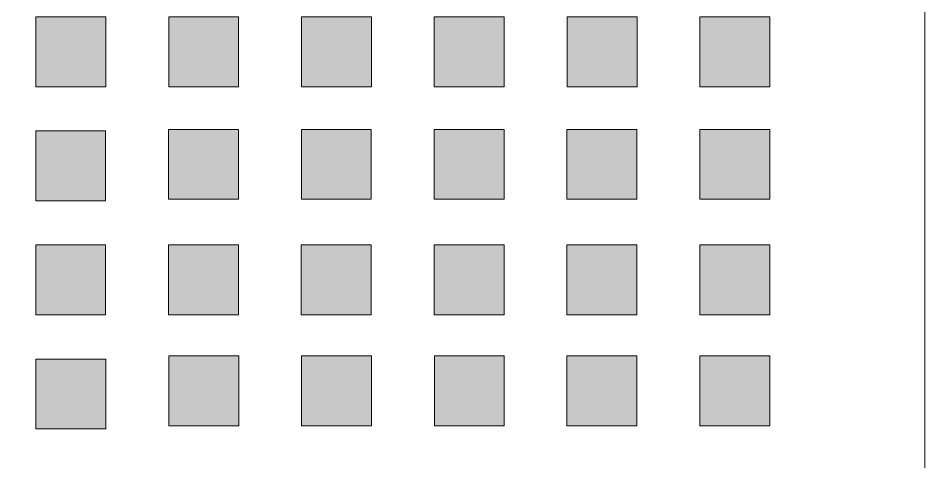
# Model space of a CAD drawing. Header units: inches. Extents: x 1.03 to 7.31, y -7.43 to -0.85.
# Drawn here: x 4.065 to 7.309, y -5.677 to -4.088 of the extents above; entities that cross this region are included whole.
import ezdxf

# ---------------------------------------------------------------- set-up
doc = ezdxf.new("R2010")
doc.units = ezdxf.units.IN
doc.header["$MEASUREMENT"] = 0
doc.layers.add('Layer 1', color=7, linetype='Continuous')

# ---------------------------------------------------------------- blocks, each defined once
blk = doc.blocks.new('block 5')
at = {"layer": 'Layer 1', "true_color": 0xffffff}
h = blk.add_hatch(color=7, dxfattribs=at)
h.dxf.hatch_style = 2
h.paths.add_polyline_path([(5.8032, -4.7363), (5.5532, -4.7363), (5.5532, -4.4863), (5.8032, -4.4863)])
h = blk.add_hatch(color=7, dxfattribs=at)
h.dxf.hatch_style = 2
h.paths.add_polyline_path([(5.8032, -4.7363), (5.5532, -4.7363), (5.5532, -4.4863), (5.8032, -4.4863)])
h = blk.add_hatch(color=7, dxfattribs=at)
h.dxf.hatch_style = 2
h.paths.add_polyline_path([(6.2777, -4.7363), (6.0277, -4.7363), (6.0277, -4.4863), (6.2777, -4.4863)])
h = blk.add_hatch(color=7, dxfattribs=at)
h.dxf.hatch_style = 2
h.paths.add_polyline_path([(6.2777, -4.7363), (6.0277, -4.7363), (6.0277, -4.4863), (6.2777, -4.4863)])
h = blk.add_hatch(color=7, dxfattribs=at)
h.dxf.hatch_style = 2
h.paths.add_polyline_path([(6.7537, -4.7363), (6.5037, -4.7363), (6.5037, -4.4863), (6.7537, -4.4863)])
at = {"layer": 'Layer 1', "lineweight": 0}
for points in [[(5.8032, -4.7363), (5.5532, -4.7363), (5.5532, -4.4863), (5.8032, -4.4863), (5.8032, -4.7363)], [(5.8032, -4.7363), (5.5532, -4.7363), (5.5532, -4.4863), (5.8032, -4.4863), (5.8032, -4.7363)], [(6.2777, -4.7363), (6.0277, -4.7363), (6.0277, -4.4863), (6.2777, -4.4863), (6.2777, -4.7363)], [(6.2777, -4.7363), (6.0277, -4.7363), (6.0277, -4.4863), (6.2777, -4.4863), (6.2777, -4.7363)], [(6.7537, -4.7363), (6.5037, -4.7363), (6.5037, -4.4863), (6.7537, -4.4863), (6.7537, -4.7363)]]:
    blk.add_lwpolyline(points, dxfattribs=at)
blk = doc.blocks.new('block 6')
at = {"layer": 'Layer 1', "true_color": 0xffffff}
h = blk.add_hatch(color=7, dxfattribs=at)
h.dxf.hatch_style = 2
h.paths.add_polyline_path([(5.3289, -4.3337), (5.0789, -4.3337), (5.0789, -4.0837), (5.3289, -4.0837)])
h = blk.add_hatch(color=7, dxfattribs=at)
h.dxf.hatch_style = 2
h.paths.add_polyline_path([(5.3289, -4.3337), (5.0789, -4.3337), (5.0789, -4.0837), (5.3289, -4.0837)])
h = blk.add_hatch(color=7, dxfattribs=at)
h.dxf.hatch_style = 2
h.paths.add_polyline_path([(5.8034, -4.3337), (5.5534, -4.3337), (5.5534, -4.0837), (5.8034, -4.0837)])
h = blk.add_hatch(color=7, dxfattribs=at)
h.dxf.hatch_style = 2
h.paths.add_polyline_path([(5.8034, -4.3337), (5.5534, -4.3337), (5.5534, -4.0837), (5.8034, -4.0837)])
h = blk.add_hatch(color=7, dxfattribs=at)
h.dxf.hatch_style = 2
h.paths.add_polyline_path([(6.2793, -4.3337), (6.0293, -4.3337), (6.0293, -4.0837), (6.2793, -4.0837)])
h = blk.add_hatch(color=7, dxfattribs=at)
h.dxf.hatch_style = 2
h.paths.add_polyline_path([(6.7539, -4.3337), (6.5039, -4.3337), (6.5039, -4.0837), (6.7539, -4.0837)])
at = {"layer": 'Layer 1', "lineweight": 0}
for points in [[(5.3289, -4.3337), (5.0789, -4.3337), (5.0789, -4.0837), (5.3289, -4.0837), (5.3289, -4.3337)], [(5.3289, -4.3337), (5.0789, -4.3337), (5.0789, -4.0837), (5.3289, -4.0837), (5.3289, -4.3337)], [(5.8034, -4.3337), (5.5534, -4.3337), (5.5534, -4.0837), (5.8034, -4.0837), (5.8034, -4.3337)], [(5.8034, -4.3337), (5.5534, -4.3337), (5.5534, -4.0837), (5.8034, -4.0837), (5.8034, -4.3337)], [(6.2793, -4.3337), (6.0293, -4.3337), (6.0293, -4.0837), (6.2793, -4.0837), (6.2793, -4.3337)], [(6.7539, -4.3337), (6.5039, -4.3337), (6.5039, -4.0837), (6.7539, -4.0837), (6.7539, -4.3337)]]:
    blk.add_lwpolyline(points, dxfattribs=at)
blk = doc.blocks.new('block 2')
at = {"layer": 'Layer 1', "true_color": 0xffffff}
h = blk.add_hatch(color=7, dxfattribs=at)
h.dxf.hatch_style = 2
h.paths.add_polyline_path([(4.379, -4.3337), (4.129, -4.3337), (4.129, -4.0837), (4.379, -4.0837)])
h = blk.add_hatch(color=7, dxfattribs=at)
h.dxf.hatch_style = 2
h.paths.add_polyline_path([(4.8537, -4.3337), (4.6037, -4.3337), (4.6037, -4.0837), (4.8537, -4.0837)])
h = blk.add_hatch(color=7, dxfattribs=at)
h.dxf.hatch_style = 2
h.paths.add_polyline_path([(4.3779, -4.742), (4.1279, -4.742), (4.1279, -4.492), (4.3779, -4.492)])
h = blk.add_hatch(color=7, dxfattribs=at)
h.dxf.hatch_style = 2
h.paths.add_polyline_path([(4.8536, -4.7363), (4.6036, -4.7363), (4.6036, -4.4863), (4.8536, -4.4863)])
h = blk.add_hatch(color=7, dxfattribs=at)
h.dxf.hatch_style = 2
h.paths.add_polyline_path([(5.3282, -4.7363), (5.0782, -4.7363), (5.0782, -4.4863), (5.3282, -4.4863)])
h = blk.add_hatch(color=7, dxfattribs=at)
h.dxf.hatch_style = 2
h.paths.add_polyline_path([(4.3781, -5.1503), (4.1281, -5.1503), (4.1281, -4.9003), (4.3781, -4.9003)])
h = blk.add_hatch(color=7, dxfattribs=at)
h.dxf.hatch_style = 2
h.paths.add_polyline_path([(4.8531, -5.1501), (4.6031, -5.1501), (4.6031, -4.9001), (4.8531, -4.9001)])
h = blk.add_hatch(color=7, dxfattribs=at)
h.dxf.hatch_style = 2
h.paths.add_polyline_path([(5.3276, -5.1501), (5.0776, -5.1501), (5.0776, -4.9001), (5.3276, -4.9001)])
h = blk.add_hatch(color=7, dxfattribs=at)
h.dxf.hatch_style = 2
h.paths.add_polyline_path([(5.8033, -5.1501), (5.5533, -5.1501), (5.5533, -4.9001), (5.8033, -4.9001)])
h = blk.add_hatch(color=7, dxfattribs=at)
h.dxf.hatch_style = 2
h.paths.add_polyline_path([(6.2779, -5.1501), (6.0279, -5.1501), (6.0279, -4.9001), (6.2779, -4.9001)])
h = blk.add_hatch(color=7, dxfattribs=at)
h.dxf.hatch_style = 2
h.paths.add_polyline_path([(6.7536, -5.1501), (6.5036, -5.1501), (6.5036, -4.9001), (6.7536, -4.9001)])
h = blk.add_hatch(color=7, dxfattribs=at)
h.dxf.hatch_style = 2
h.paths.add_polyline_path([(4.3784, -5.5586), (4.1284, -5.5586), (4.1284, -5.3086), (4.3784, -5.3086)])
h = blk.add_hatch(color=7, dxfattribs=at)
h.dxf.hatch_style = 2
h.paths.add_polyline_path([(4.8544, -5.5474), (4.6044, -5.5474), (4.6044, -5.2974), (4.8544, -5.2974)])
h = blk.add_hatch(color=7, dxfattribs=at)
h.dxf.hatch_style = 2
h.paths.add_polyline_path([(5.3289, -5.5474), (5.0789, -5.5474), (5.0789, -5.2974), (5.3289, -5.2974)])
h = blk.add_hatch(color=7, dxfattribs=at)
h.dxf.hatch_style = 2
h.paths.add_polyline_path([(5.8039, -5.5474), (5.5539, -5.5474), (5.5539, -5.2974), (5.8039, -5.2974)])
h = blk.add_hatch(color=7, dxfattribs=at)
h.dxf.hatch_style = 2
h.paths.add_polyline_path([(6.2784, -5.5474), (6.0284, -5.5474), (6.0284, -5.2974), (6.2784, -5.2974)])
h = blk.add_hatch(color=7, dxfattribs=at)
h.dxf.hatch_style = 2
h.paths.add_polyline_path([(6.7541, -5.5474), (6.5041, -5.5474), (6.5041, -5.2974), (6.7541, -5.2974)])
at = {"layer": 'Layer 1', "lineweight": 0}
for points in [[(4.379, -4.3337), (4.129, -4.3337), (4.129, -4.0837), (4.379, -4.0837), (4.379, -4.3337)], [(4.8537, -4.3337), (4.6037, -4.3337), (4.6037, -4.0837), (4.8537, -4.0837), (4.8537, -4.3337)], [(4.3779, -4.742), (4.1279, -4.742), (4.1279, -4.492), (4.3779, -4.492), (4.3779, -4.742)], [(4.8536, -4.7363), (4.6036, -4.7363), (4.6036, -4.4863), (4.8536, -4.4863), (4.8536, -4.7363)], [(5.3282, -4.7363), (5.0782, -4.7363), (5.0782, -4.4863), (5.3282, -4.4863), (5.3282, -4.7363)], [(4.3781, -5.1503), (4.1281, -5.1503), (4.1281, -4.9003), (4.3781, -4.9003), (4.3781, -5.1503)], [(4.8531, -5.1501), (4.6031, -5.1501), (4.6031, -4.9001), (4.8531, -4.9001), (4.8531, -5.1501)], [(5.3276, -5.1501), (5.0776, -5.1501), (5.0776, -4.9001), (5.3276, -4.9001), (5.3276, -5.1501)], [(5.8033, -5.1501), (5.5533, -5.1501), (5.5533, -4.9001), (5.8033, -4.9001), (5.8033, -5.1501)], [(6.2779, -5.1501), (6.0279, -5.1501), (6.0279, -4.9001), (6.2779, -4.9001), (6.2779, -5.1501)], [(6.7536, -5.1501), (6.5036, -5.1501), (6.5036, -4.9001), (6.7536, -4.9001), (6.7536, -5.1501)], [(4.3784, -5.5586), (4.1284, -5.5586), (4.1284, -5.3086), (4.3784, -5.3086), (4.3784, -5.5586)], [(4.8544, -5.5474), (4.6044, -5.5474), (4.6044, -5.2974), (4.8544, -5.2974), (4.8544, -5.5474)], [(5.3289, -5.5474), (5.0789, -5.5474), (5.0789, -5.2974), (5.3289, -5.2974), (5.3289, -5.5474)], [(5.8039, -5.5474), (5.5539, -5.5474), (5.5539, -5.2974), (5.8039, -5.2974), (5.8039, -5.5474)], [(6.2784, -5.5474), (6.0284, -5.5474), (6.0284, -5.2974), (6.2784, -5.2974), (6.2784, -5.5474)], [(6.7541, -5.5474), (6.5041, -5.5474), (6.5041, -5.2974), (6.7541, -5.2974), (6.7541, -5.5474)]]:
    blk.add_lwpolyline(points, dxfattribs=at)
at = {"layer": 'Layer 1'}
for name in ['block 6', 'block 5']:
    blk.add_blockref(name, (0, 0), dxfattribs=at)

msp = doc.modelspace()

# ---------------------------------------------------------------- linework, layer by layer
at = {"layer": 'Layer 1', "color": 7, "lineweight": 5, "true_color": 0xffffff}
msp.add_lwpolyline([(7.3085, -7.4305), (1.0333, -7.4305), (1.0333, -0.8477), (7.3085, -0.8477), (7.3085, -7.4305)], dxfattribs=at)

# ---------------------------------------------------------------- block references
at = {"layer": 'Layer 1'}
msp.add_blockref('block 2', (0, 0), dxfattribs=at)

doc.saveas('drawing.dxf')
